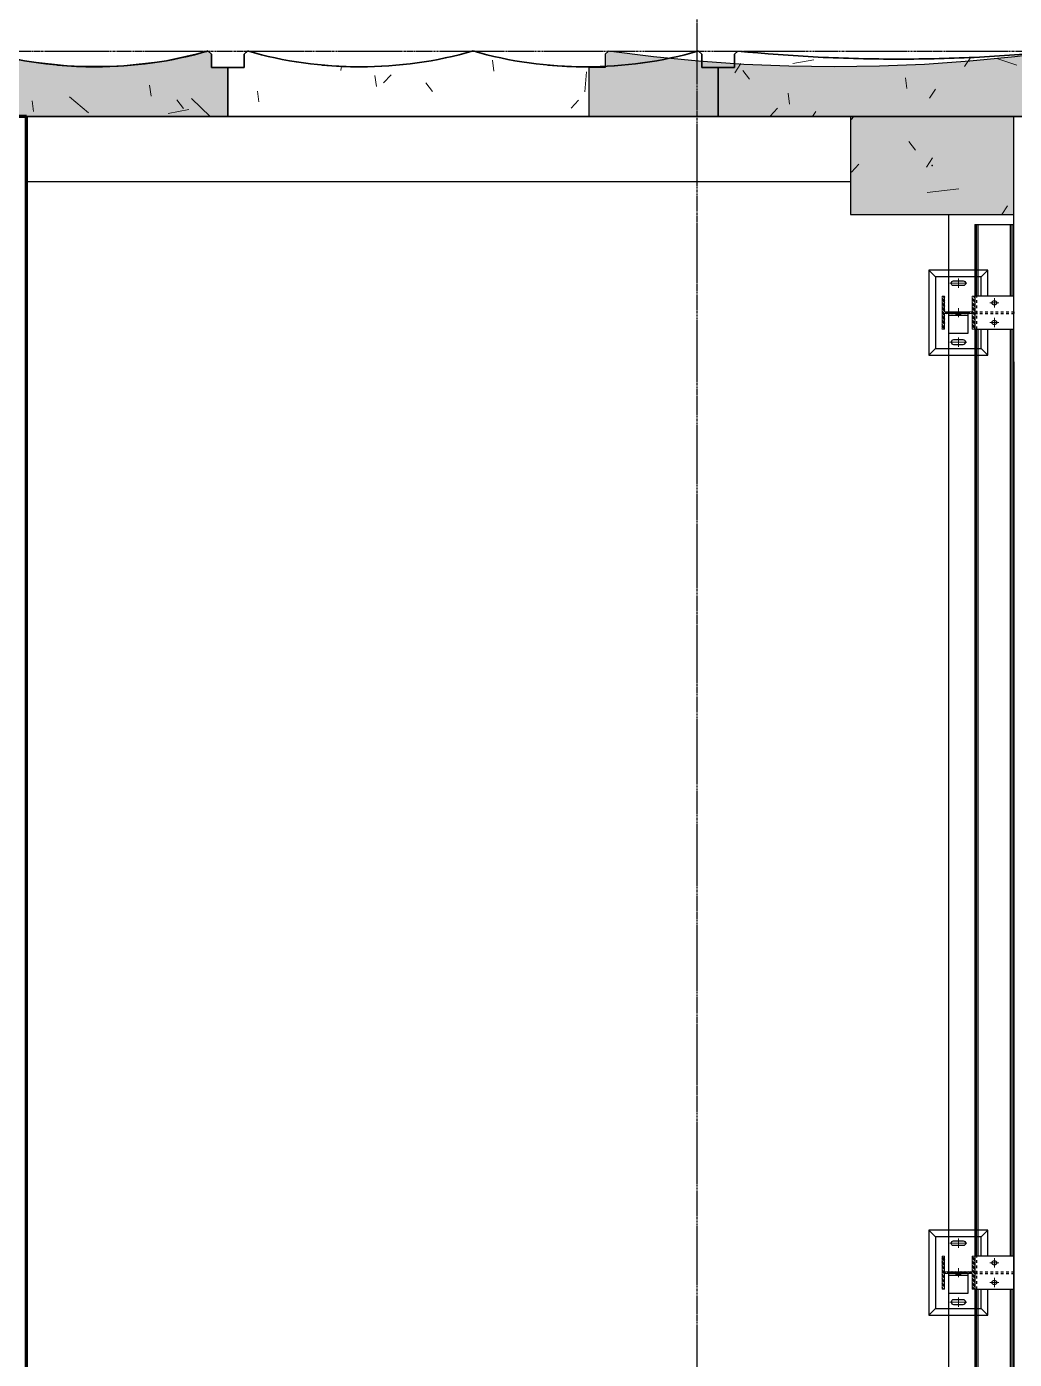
# Model space of a CAD drawing. Header units: millimetres. Extents: x -4391136 to -1798569, y -886572 to -291056.
# Drawn here: x -2545629 to -2542607, y -387211 to -383136 of the extents above; entities that cross this region are included whole.
import ezdxf
from ezdxf.enums import TextEntityAlignment as Align

# ---------------------------------------------------------------- set-up
doc = ezdxf.new("R2010")
doc.units = ezdxf.units.MM
doc.set_wipeout_variables(frame=1)
for name, pattern in [('CENTER', [50.8, 31.75, -6.35, 6.35, -6.35]), ('TA_GL_000.70000', [1.925, 0.7, -0.175, 0.175, -0.175, 0.7]), ('XKITLINE00', [0]), ('XKITLINE02', [4, 2, -2]), ('Xref-C-1-PP17-AR-2214-01-B$0$DPA_Grid _ Level 100', [10, 5.5, -1.6, 1.3, -1.6]), ('Xref-C-1-PP17-AR-2214-01-B$0$Hidden', [7.1438, 4.7625, -2.3813])]:
    doc.linetypes.add(name, pattern=pattern)
doc.layers.add('000 - 0_HIDE_OBJ_FRAMING_DEF_DIMS', color=7, linetype='Continuous', plot=False)
doc.layers.add('000 - STRUCTURE_STEEL_FRAMING_DEF_SUB', color=7, linetype='Continuous', plot=False)
for name, color, linetype in [('000 - 0_SYM_DWG_GRID-BUBBLE_MAIN_COLOR_1', 7, 'Continuous'), ('000 - 0_SYM_DWG_GRIDLINE_MAIN_COLOR_251', 7, 'Continuous'), ('000 - CONCRETE_COL_CUT_COLOR_1', 7, 'Continuous'), ('000 - CONCRETE_COL_HATCH_', 7, 'Continuous'), ('000 - CONCRETE_COL_WIPEOUT_', 7, 'Continuous'), ('000 - EXISTING_COLUMN_CUT_COLOR_5', 7, 'Continuous'), ('000 - EXISTING_CONCRETE_CUT_COLOR_5', 7, 'Continuous'), ('000 - EXISTING_PRECAST_CUT_COLOR_4', 7, 'Continuous'), ('000 - GRID', 7, 'CENTER'), ('000 - STRUCTURE_STEEL_ACCESORIES_HATCH_', 7, 'Continuous'), ('000 - STRUCTURE_STEEL_ACCESORIES_HIDDEN_', 7, 'Continuous'), ('000 - STRUCTURE_STEEL_ACCESORIES_MAIN_COLOR_1', 7, 'Continuous'), ('000 - STRUCTURE_STEEL_FRAMING_CUT_COLOR_4', 7, 'Continuous'), ('000 - STRUCTURE_STEEL_FRAMING_HIDDEN_', 7, 'Continuous'), ('000 - STRUCTURE_STEEL_FRAMING_SUB_COLOR_2', 7, 'Continuous'), ('000 - STRUCTURE_STEEL_FRAMING_WIPEOUT_', 7, 'Continuous'), ('010 - ASPG_FRAMING_MAIN_COLOR_1', 7, 'Continuous'), ('010 - ASPG_FRAMING_WIPEOUT_', 7, 'Continuous'), ('_PP-Dim', 7, 'Continuous'), ('Xref-C-1-PP17-AR-2214-01-B$0$A-COLS', 7, 'Continuous'), ('Xref-C-1-PP17-AR-2214-01-B$0$A-COLS-E', 7, 'Continuous'), ('Xref-C-1-PP17-AR-2214-01-B$0$A-DETL-MBND', 7, 'Xref-C-1-PP17-AR-2214-01-B$0$Hidden'), ('Xref-C-1-PP17-AR-2214-01-B$0$A-FLOR-E', 7, 'Continuous'), ('Xref-C-1-PP17-AR-2214-01-B$0$A-GLAZ-CURT', 7, 'Continuous'), ('Xref-C-1-PP17-AR-2214-01-B$0$A-Wall', 7, 'Continuous'), ('Xref-C-1-PP17-AR-2214-01-B$0$S-BEAM', 7, 'Continuous'), ('Xref-C-1-PP17-AR-2214-01-B$0$S-COLS', 7, 'Continuous'), ('Xref-C-1-PP17-AR-2214-01-B$0$S-COLS-E', 7, 'Continuous'), ('Xref-C-1-PP17-AR-2214-01-B$0$WALL-E', 7, 'Continuous')]:
    doc.layers.add(name, color=color, linetype=linetype)
doc.styles.add('Arial', font='arial.ttf', dxfattribs={"height": 1500})
doc.styles.add('TA', font='', dxfattribs={"height": 4.5})
doc.styles.get('TA').set_extended_font_data('Cordia New')

# ---------------------------------------------------------------- blocks, each defined once
blk = doc.blocks.new('*U1277')
at = {"layer": '000 - 0_SYM_DWG_GRIDLINE_MAIN_COLOR_251', "color": 7, "linetype": 'ByBlock', "ltscale": 5}
blk.add_line((30, 0), (-560.5, 0), dxfattribs=at)
at = {"layer": '000 - 0_SYM_DWG_GRIDLINE_MAIN_COLOR_251', "color": 7}
blk.add_point((-530.5, 0), dxfattribs=at)
at = {"color": 7, "style": 'TA', "flags": 1}
blk.add_attdef('LOCATION', (6, -6), '', height=4.5, rotation=270, dxfattribs=at)
at = {"layer": '000 - 0_SYM_DWG_GRID-BUBBLE_MAIN_COLOR_1', "color": 7, "style": 'Arial'}
blk.add_attdef('GRID-HEAD', text='', height=4, rotation=180, dxfattribs=at).set_placement((73.75, 0), align=Align.MIDDLE_CENTER)
blk = doc.blocks.new('*U1273')
at = {"layer": '000 - 0_SYM_DWG_GRIDLINE_MAIN_COLOR_251', "color": 7, "linetype": 'ByBlock', "ltscale": 5}
blk.add_line((20, 0), (-232, 0), dxfattribs=at)
at = {"layer": '000 - 0_SYM_DWG_GRIDLINE_MAIN_COLOR_251', "color": 7}
blk.add_point((0, 0), dxfattribs=at)
at = {"color": 7, "style": 'TA', "flags": 1}
blk.add_attdef('LOCATION', (6, -6), '', height=4.5, rotation=270, dxfattribs=at)
at = {"layer": '000 - 0_SYM_DWG_GRID-BUBBLE_MAIN_COLOR_1', "color": 7, "style": 'Arial'}
blk.add_attdef('GRID-HEAD', text='', height=4, rotation=270, dxfattribs=at).set_placement((63.75, 0), align=Align.MIDDLE_CENTER)
blk = doc.blocks.new('W-1-PP17-ENT2_REV00_20260526-152343_LOPF_MAIN_DIMS')
at = {"layer": '000 - GRID', "color": 7, "linetype": 'TA_GL_000.70000'}
for name, p, xscale, yscale, zscale, rotation in [('*U1273', (0, 0), 50.00000000000038, 50.00000000000038, 50.00000000000038, 90), ('*U1277', (-26525, 0), 50.00000000000036, 50.00000000000036, 50.00000000000036, 180)]:
    blk.add_blockref(name, p, dxfattribs=dict(at, xscale=xscale, yscale=yscale, zscale=zscale, rotation=rotation))
blk = doc.blocks.new('Xref-C-1-PP17-AR-2214-01-B$0$H-Wide Flange-Column - H100x100x17_2-V83-ENTRANCE 2 - LOWER ROOF FLOOR PLAN01-flat-1')
at = {"layer": 'Xref-C-1-PP17-AR-2214-01-B$0$S-COLS-E', "lineweight": 9}
h = blk.add_hatch(dxfattribs=at)
h.set_pattern_fill('ACET-2D-FP_42', angle=180, style=0, pattern_type=2)
h.set_pattern_definition([(45, (2736142.74, 495728.44), (-251.44717, 251.44717), []), (45, (2736142.74, 496109.44), (-251.44717, 251.44717), [])])
h.paths.add_polyline_path([(-50, -42), (-50, -50), (50, -50), (50, -42), (13, -42), (5.9, -39.1), (3, -32), (3, 32), (5.9, 39.1), (13, 42), (50, 42), (50, 50), (-50, 50), (-50, 42), (-13, 42), (-5.9, 39.1), (-3, 32), (-3, -32), (-5.9, -39.1), (-13, -42)])
at = {"layer": 'Xref-C-1-PP17-AR-2214-01-B$0$S-COLS', "color": 7}
for p, q in [((50, 50), (-50, 50)), ((-50, 50), (-50, 42)), ((-50, 42), (-13, 42)), ((13, 42), (50, 42)), ((50, 42), (50, 50)), ((-3, 32), (-3, -32)), ((3, -32), (3, 32)), ((-13, -42), (-50, -42)), ((-50, -42), (-50, -50)), ((-50, -50), (50, -50)), ((50, -42), (13, -42)), ((50, -50), (50, -42))]:
    blk.add_line(p, q, dxfattribs=at)
for centre, start, end in [((-13, 32), 0, 90), ((13, 32), 90, 180), ((-13, -32), 270, 0), ((13, -32), 180, 270)]:
    blk.add_arc(centre, 10, start, end, dxfattribs=at)
blk = doc.blocks.new('Xref-C-1-PP17-AR-2214-01-B$0$H-Wide Flange-Column - H100x100x17_2-V82-ENTRANCE 2 - LOWER ROOF FLOOR PLAN01-flat-1')
at = {"layer": 'Xref-C-1-PP17-AR-2214-01-B$0$S-COLS-E', "lineweight": 9}
h = blk.add_hatch(dxfattribs=at)
h.set_pattern_fill('ACET-2D-FP_41', angle=180, style=0, pattern_type=2)
h.set_pattern_definition([(45, (2737642.74, 495728.44), (-251.44717, 251.44717), []), (45, (2737642.74, 496109.44), (-251.44717, 251.44717), [])])
h.paths.add_polyline_path([(-50, -42), (-50, -50), (50, -50), (50, -42), (13, -42), (5.9, -39.1), (3, -32), (3, 32), (5.9, 39.1), (13, 42), (50, 42), (50, 50), (-50, 50), (-50, 42), (-13, 42), (-5.9, 39.1), (-3, 32), (-3, -32), (-5.9, -39.1), (-13, -42)])
at = {"layer": 'Xref-C-1-PP17-AR-2214-01-B$0$S-COLS', "color": 7}
for p, q in [((50, 50), (-50, 50)), ((-50, 50), (-50, 42)), ((-50, 42), (-13, 42)), ((13, 42), (50, 42)), ((50, 42), (50, 50)), ((-3, 32), (-3, -32)), ((3, -32), (3, 32)), ((-13, -42), (-50, -42)), ((-50, -42), (-50, -50)), ((-50, -50), (50, -50)), ((50, -42), (13, -42)), ((50, -50), (50, -42))]:
    blk.add_line(p, q, dxfattribs=at)
for centre, start, end in [((-13, 32), 0, 90), ((13, 32), 90, 180), ((-13, -32), 270, 0), ((13, -32), 180, 270)]:
    blk.add_arc(centre, 10, start, end, dxfattribs=at)
blk = doc.blocks.new('Xref-C-1-PP17-AR-2214-01-B$0$H-Wide Flange-Column - H100x100x17_2-V81-ENTRANCE 2 - LOWER ROOF FLOOR PLAN01-flat-1')
at = {"layer": 'Xref-C-1-PP17-AR-2214-01-B$0$S-COLS-E', "lineweight": 9}
h = blk.add_hatch(dxfattribs=at)
h.set_pattern_fill('ACET-2D-FP_40', angle=180, style=0, pattern_type=2)
h.set_pattern_definition([(45, (2739142.74, 495728.44), (-251.44717, 251.44717), []), (45, (2739142.74, 496109.44), (-251.44717, 251.44717), [])])
h.paths.add_polyline_path([(-50, -42), (-50, -50), (50, -50), (50, -42), (13, -42), (5.9, -39.1), (3, -32), (3, 32), (5.9, 39.1), (13, 42), (50, 42), (50, 50), (-50, 50), (-50, 42), (-13, 42), (-5.9, 39.1), (-3, 32), (-3, -32), (-5.9, -39.1), (-13.4, -42)])
at = {"layer": 'Xref-C-1-PP17-AR-2214-01-B$0$S-COLS', "color": 7}
for p, q in [((50, 50), (-50, 50)), ((-50, 50), (-50, 42)), ((-50, 42), (-13, 42)), ((13, 42), (50, 42)), ((50, 42), (50, 50)), ((-3, 32), (-3, -32)), ((3, -32), (3, 32)), ((-13, -42), (-50, -42)), ((-50, -42), (-50, -50)), ((-50, -50), (50, -50)), ((50, -42), (13, -42)), ((50, -50), (50, -42))]:
    blk.add_line(p, q, dxfattribs=at)
for centre, start, end in [((-13, 32), 0, 90), ((13, 32), 90, 180), ((-13, -32), 270, 0), ((13, -32), 180, 270)]:
    blk.add_arc(centre, 10, start, end, dxfattribs=at)
blk = doc.blocks.new('Xref-C-1-PP17-AR-2214-01-B$0$DPA_Curved type A - Curved Type A-31239855-ENTRANCE 2 - LOWER ROOF FLOOR PLAN01-flat-1')
at = {"layer": 'Xref-C-1-PP17-AR-2214-01-B$0$A-GLAZ-CURT', "color": 7}
for p, q in [((0, 552.5), (-150, 552.5)), ((-150, 552.5), (-150, 502.5)), ((-150, 502.5), (-150, 552.5)), ((-150, 552.5), (0, 552.5)), ((0, -552.5), (0, 552.5)), ((0, 552.5), (0, -552.5)), ((-190, 502.5), (-200, 492.5)), ((-200, 492.5), (-190, 502.5)), ((-150, 502.5), (-190, 502.5)), ((-190, 502.5), (-150, 502.5)), ((-200, -492.5), (-190, -502.5)), ((-190, -502.5), (-200, -492.5)), ((-190, -502.5), (-150, -502.5)), ((-150, -502.5), (-190, -502.5)), ((-150, -502.5), (-150, -552.5)), ((-150, -552.5), (-150, -502.5))]:
    blk.add_line(p, q, dxfattribs=at)
for start, end in [(2.8829, 5.7626), (2.8829, 5.7626), (0.0032, 2.8813), (0.0032, 2.8813), (357.1235, 0), (357.1235, 0)]:
    blk.add_arc((-5080.2, 0), 4905, start, end, dxfattribs=at)
blk = doc.blocks.new('Xref-C-1-PP17-AR-2214-01-B$0$DPA_Curved type B - Curved Type B-V77-ENTRANCE 2 - LOWER ROOF FLOOR PLAN01-flat-1')
at = {"layer": 'Xref-C-1-PP17-AR-2214-01-B$0$A-GLAZ-CURT', "color": 7}
for p, q in [((-150, 750), (-150, 700.5)), ((-150, 700.5), (-150, 750)), ((0, -750), (0, 750)), ((0, 750), (0, -750)), ((-200, -690), (-190, -700)), ((-190, -700), (-200, -690)), ((-190, -700), (-150, -700)), ((-150, -700), (-190, -700)), ((-150, -700), (-150, -750)), ((-150, -750), (-150, -700))]:
    blk.add_line(p, q, dxfattribs=at)
for centre, start, end in [((-1401.5, 345), 0.0252, 16.0212), ((-1401.5, 345), 0.0252, 16.0212), ((-1401.5, 345), 354.6848, 0), ((-1401.5, 345), 354.6848, 0), ((-1401.5, -345), 0.0252, 16.0212), ((-1401.5, -345), 0.0252, 16.0212), ((-1401.5, -345), 354.6848, 0), ((-1401.5, -345), 354.6848, 0)]:
    blk.add_arc(centre, 1250, start, end, dxfattribs=at)
blk = doc.blocks.new('Xref-C-1-PP17-AR-2214-01-B$0$DPA_Curved type B - Curved Type B-V76-ENTRANCE 2 - LOWER ROOF FLOOR PLAN01-flat-1')
at = {"layer": 'Xref-C-1-PP17-AR-2214-01-B$0$A-GLAZ-CURT', "color": 7}
for p, q in [((-150, 750), (-150, 700.5)), ((-150, 700.5), (-150, 750)), ((0, -750), (0, 750)), ((0, 750), (0, -750)), ((-200, -690), (-190, -700)), ((-190, -700), (-200, -690)), ((-190, -700), (-150, -700)), ((-150, -700), (-190, -700)), ((-150, -700), (-150, -750)), ((-150, -750), (-150, -700)), ((-150, -750), (-127, -750)), ((-127, -750), (-150, -750))]:
    blk.add_line(p, q, dxfattribs=at)
for centre, start, end in [((-1401.5, 345), 0.0252, 16.0212), ((-1401.5, 345), 0.0252, 16.0212), ((-1401.5, 345), 354.6848, 0), ((-1401.5, 345), 354.6848, 0), ((-1401.5, -345), 0.0252, 16.0212), ((-1401.5, -345), 0.0252, 16.0212), ((-1401.5, -345), 354.6848, 0), ((-1401.5, -345), 354.6848, 0)]:
    blk.add_arc(centre, 1250, start, end, dxfattribs=at)
blk = doc.blocks.new('Xref-C-1-PP17-AR-2214-01-B$0$DPA-AR_Rectangular - 300x500-29835762-ENTRANCE 2 - LOWER ROOF FLOOR PLAN01-flat-1')
at = {"layer": 'Xref-C-1-PP17-AR-2214-01-B$0$A-COLS-E', "lineweight": 9}
h = blk.add_hatch(dxfattribs=at)
h.set_pattern_fill('ACET-2D-FP_3', style=0, pattern_type=2)
h.set_pattern_definition([(50, (2739792.75, 495928.95), (-459.03375, 385.17505), [76.2, -838.2]), (355, (2739792.75, 495928.95), (65.28253, 746.1827), [60.96, -670.56]), (100.451, (2739853.5, 495923.6), (-693.383, -127.89768), [64.76, -712.36]), (46.184, (2739792.75, 496132.15), (-648.5725, 622.30642), [114.3, -1257.3]), (96.636, (2739883.1, 496118.1), (-1050.5343, -122.21992), [97.14, -1068.54]), (351.184, (2739792.7, 496132.1), (172.19714, 1110.27497), [91.44, -1005.84]), (21, (2739894.35, 496081.35), (-214.74339, 559.42566), [76.2, -838.2]), (326, (2739894.35, 496081.35), (418.85394, 620.9765), [60.96, -670.56]), (71.451, (2739944.9, 496047.26), (-668.45247, 224.29692), [64.76, -712.36]), (37.5, (2739792.75, 495928.95), (-158.769242, 206.912105), [33.528, -628.904, 33.528, -1320.292]), (37.5, (2739792.75, 495928.95), (-158.769242, 206.912105), [-695.96, -647.192, 33.528, -639.572]), (7.5, (2739792.75, 495928.95), (-47.303606, 359.30656), [33.528, -354.584, 33.528, -870.204]), (7.5, (2739792.75, 495928.95), (-47.303606, 359.30656), [-421.64, -613.664, 33.528, -223.012]), (327.5, (2739566.18, 495928.95), (146.191164, 229.474162), [33.528, -220.472, 33.528, -1810.512]), (327.5, (2739566.18, 495928.95), (146.191164, 229.474162), [-287.528, -758.952, 33.528, -1018.032]), (317.5, (2739464.6, 495928.95), (321.09789, 350.41686), [33.528, -296.672, 33.528, -1239.52]), (317.5, (2739464.6, 495928.95), (321.09789, 350.41686), [-363.728, -492.76, 33.528, -713.232])])
h.paths.add_polyline_path([(10.5, -250), (150, -250), (150, 250), (-150, 250), (-150, -250)])
at = {"layer": 'Xref-C-1-PP17-AR-2214-01-B$0$A-COLS', "color": 7}
for p, q in [((150, 250), (-150, 250)), ((-150, 250), (-150, -250)), ((150, -250), (150, 250)), ((-150, -250), (150, -250))]:
    blk.add_line(p, q, dxfattribs=at)
blk = doc.blocks.new('Xref-C-1-PP17-AR-2214-01-B$0$DPA_Curved type A_Corner 1 - Curved Type A_corner 1-31495882-ENTRANCE 2 - LOWER ROOF FLOOR PLAN01-flat-1')
at = {"layer": 'Xref-C-1-PP17-AR-2214-01-B$0$A-GLAZ-CURT', "lineweight": 9}
h = blk.add_hatch(dxfattribs=at)
h.set_pattern_fill('ACET-2D-FP_18', angle=90, style=0, pattern_type=2)
h.set_pattern_definition([(50, (2739942.75, 496031.2), (-459.03375, 385.17505), [76.2, -838.2]), (355, (2739942.75, 496031.2), (65.28253, 746.1827), [60.96, -670.56]), (100.451, (2740003.5, 496025.86), (-693.383, -127.89768), [64.76, -712.36]), (46.184, (2739942.75, 496234.4), (-648.5725, 622.30642), [114.3, -1257.3]), (96.636, (2740033.1, 496220.4), (-1050.5343, -122.21992), [97.14, -1068.54]), (351.184, (2739942.7, 496234.4), (172.19714, 1110.27497), [91.44, -1005.84]), (21, (2740044.35, 496183.6), (-214.74339, 559.42566), [76.2, -838.2]), (326, (2740044.35, 496183.6), (418.85394, 620.9765), [60.96, -670.56]), (71.451, (2740094.9, 496149.5), (-668.45247, 224.29692), [64.76, -712.36]), (37.5, (2739942.75, 496031.17), (-158.769242, 206.912105), [33.528, -628.904, 33.528, -1320.292]), (37.5, (2739942.75, 496031.17), (-158.769242, 206.912105), [-695.96, -647.192, 33.528, -639.572]), (7.5, (2739942.75, 496031.17), (-47.303606, 359.30656), [33.528, -354.584, 33.528, -870.204]), (7.5, (2739942.75, 496031.17), (-47.303606, 359.30656), [-421.64, -613.664, 33.528, -223.012]), (327.5, (2739716.18, 496031.17), (146.191164, 229.474162), [33.528, -220.472, -1844.04]), (327.5, (2739716.18, 496031.17), (146.191164, 229.474162), [-254, 33.528, -758.952, -1051.56]), (327.5, (2739716.18, 496031.17), (146.191164, 229.474162), [-1046.48, 33.528, -1018.032]), (317.5, (2739614.6, 496031.17), (321.09789, 350.41686), [33.528, -296.672, 33.528, -1239.52]), (317.5, (2739614.6, 496031.17), (321.09789, 350.41686), [-363.728, -492.76, 33.528, -713.232])])
h.paths.add_polyline_path([(-150, -502.2), (-150, -552.2), (0, -552.2), (0, 552.2), (-150, 552.2), (-150, 502.2), (-190, 502.2), (-200, 492.2), (-181.4, 246.4), (-175.2, 0), (-181.4, -246.4), (-200, -492.2), (-190, -502.2)])
at = {"layer": 'Xref-C-1-PP17-AR-2214-01-B$0$A-GLAZ-CURT', "color": 7, "lineweight": 35}
for p, q in [((0, 552.2), (-150, 552.2)), ((-150, 552.2), (-150, 502.2)), ((0, -552.2), (0, 552.2)), ((-190, 502.2), (-200, 492.2)), ((-150, 502.2), (-190, 502.2)), ((-200, -492.2), (-190, -502.2)), ((-190, -502.2), (-150, -502.2)), ((-150, -502.2), (-150, -552.2)), ((-150, -552.2), (0, -552.2))]:
    blk.add_line(p, q, dxfattribs=at)
blk.add_arc((-5080.2, 0), 4905, 354.2406, 5.7594, dxfattribs=at)
blk = doc.blocks.new('Xref-C-1-PP17-AR-2214-01-B$0$DPA_Curved type B - Curved Type B-V26-ENTRANCE 2 - LOWER ROOF FLOOR PLAN01-flat-1')
at = {"layer": 'Xref-C-1-PP17-AR-2214-01-B$0$A-GLAZ-CURT', "lineweight": 9}
h = blk.add_hatch(dxfattribs=at)
h.set_pattern_fill('ACET-2D-FP_17', angle=90, style=0, pattern_type=2)
h.set_pattern_definition([(50, (2739942.75, 497333.4), (-459.03375, 385.17505), [76.2, -838.2]), (355, (2739942.75, 497333.4), (65.28253, 746.1827), [60.96, -670.56]), (100.451, (2740003.5, 497328.1), (-693.383, -127.89768), [64.76, -712.36]), (46.184, (2739942.75, 497536.6), (-648.5725, 622.30642), [114.3, -1257.3]), (96.636, (2740033.1, 497522.6), (-1050.5343, -122.21992), [97.14, -1068.54]), (351.184, (2739942.7, 497536.6), (172.19714, 1110.27497), [91.44, -1005.84]), (21, (2740044.35, 497485.8), (-214.74339, 559.42566), [76.2, -838.2]), (326, (2740044.35, 497485.8), (418.85394, 620.9765), [60.96, -670.56]), (71.451, (2740094.9, 497451.7), (-668.45247, 224.29692), [64.76, -712.36]), (37.5, (2739942.75, 497333.4), (-158.769242, 206.912105), [33.528, -628.904, 33.528, -1320.292]), (37.5, (2739942.75, 497333.4), (-158.769242, 206.912105), [-695.96, -647.192, 33.528, -639.572]), (7.5, (2739942.75, 497333.4), (-47.303606, 359.30656), [33.528, -354.584, 33.528, -870.204]), (7.5, (2739942.75, 497333.4), (-47.303606, 359.30656), [-421.64, -613.664, 33.528, -223.012]), (327.5, (2739716.18, 497333.4), (146.191164, 229.474162), [33.528, -220.472, -1844.04]), (327.5, (2739716.18, 497333.4), (146.191164, 229.474162), [-254, 33.528, -758.952, -1051.56]), (327.5, (2739716.18, 497333.4), (146.191164, 229.474162), [-1046.48, 33.528, -1018.032]), (317.5, (2739614.6, 497333.4), (321.09789, 350.41686), [33.528, -296.672, 33.528, -1239.52]), (317.5, (2739614.6, 497333.4), (321.09789, 350.41686), [-363.728, -492.76, 33.528, -713.232])])
h.paths.add_polyline_path([(-150, -750), (0, -750), (0, 750), (-150, 750), (-150, 700), (-190, 700), (-200, 690), (-173.1, 576.7), (-156.9, 461.3), (-151.4, 345), (-156.9, 228.7), (-173.1, 113.3), (-200, 0), (-173.1, -113.3), (-156.9, -228.7), (-151.4, -345), (-156.9, -461.3), (-173.1, -576.7), (-200, -690), (-190, -700), (-150, -700)])
at = {"layer": 'Xref-C-1-PP17-AR-2214-01-B$0$A-GLAZ-CURT', "color": 7, "lineweight": 35}
for p, q in [((0, 750), (-150, 750)), ((-150, 750), (-150, 700)), ((0, -750), (0, 750)), ((-190, 700), (-200, 690)), ((-150, 700), (-190, 700)), ((-200, -690), (-190, -700)), ((-190, -700), (-150, -700)), ((-150, -700), (-150, -750)), ((-150, -750), (0, -750))]:
    blk.add_line(p, q, dxfattribs=at)
for centre in [(-1401.5, 345), (-1401.5, -345)]:
    blk.add_arc(centre, 1250, 343.9788, 16.0212, dxfattribs=at)
blk = doc.blocks.new('Xref-C-1-PP17-AR-2214-01-B$0$DPA_Curved type B - Curved Type B-31237760-ENTRANCE 2 - LOWER ROOF FLOOR PLAN01-flat-1')
at = {"layer": 'Xref-C-1-PP17-AR-2214-01-B$0$A-GLAZ-CURT', "lineweight": 9}
h = blk.add_hatch(dxfattribs=at)
h.set_pattern_fill('ACET-2D-FP_16', angle=90, style=0, pattern_type=2)
h.set_pattern_definition([(50, (2739942.75, 498833.4), (-459.03375, 385.17505), [76.2, -838.2]), (355, (2739942.75, 498833.4), (65.28253, 746.1827), [60.96, -670.56]), (100.451, (2740003.5, 498828.1), (-693.383, -127.89768), [64.76, -712.36]), (46.184, (2739942.75, 499036.6), (-648.5725, 622.30642), [114.3, -1257.3]), (96.636, (2740033.1, 499022.6), (-1050.5343, -122.21992), [97.14, -1068.54]), (351.184, (2739942.7, 499036.6), (172.19714, 1110.27497), [91.44, -1005.84]), (21, (2740044.35, 498985.8), (-214.74339, 559.42566), [76.2, -838.2]), (326, (2740044.35, 498985.8), (418.85394, 620.9765), [60.96, -670.56]), (71.451, (2740094.9, 498951.7), (-668.45247, 224.29692), [64.76, -712.36]), (37.5, (2739942.75, 498833.4), (-158.769242, 206.912105), [33.528, -628.904, 33.528, -1320.292]), (37.5, (2739942.75, 498833.4), (-158.769242, 206.912105), [-695.96, -647.192, 33.528, -639.572]), (7.5, (2739942.75, 498833.4), (-47.303606, 359.30656), [33.528, -354.584, 33.528, -870.204]), (7.5, (2739942.75, 498833.4), (-47.303606, 359.30656), [-421.64, -613.664, 33.528, -223.012]), (327.5, (2739716.18, 498833.4), (146.191164, 229.474162), [33.528, -220.472, -1844.04]), (327.5, (2739716.18, 498833.4), (146.191164, 229.474162), [-254, 33.528, -758.952, -1051.56]), (327.5, (2739716.18, 498833.4), (146.191164, 229.474162), [-1046.48, 33.528, -1018.032]), (317.5, (2739614.6, 498833.4), (321.09789, 350.41686), [33.528, -296.672, 33.528, -1239.52]), (317.5, (2739614.6, 498833.4), (321.09789, 350.41686), [-363.728, -492.76, 33.528, -713.232])])
h.paths.add_polyline_path([(-150, -725), (-150, -750), (0, -750), (0, 750), (-150, 750), (-150, 700), (-190, 700), (-200, 690), (-173.1, 576.7), (-156.9, 461.3), (-151.4, 345), (-156.9, 228.7), (-173.1, 113.3), (-200, 0), (-173.1, -113.3), (-156.9, -228.7), (-151.4, -345), (-156.9, -461.3), (-173.1, -576.7), (-200, -690), (-190, -700), (-150, -700)])
at = {"layer": 'Xref-C-1-PP17-AR-2214-01-B$0$A-GLAZ-CURT', "color": 7, "lineweight": 35}
for p, q in [((0, 750), (-150, 750)), ((-150, 750), (-150, 700)), ((0, -750), (0, 750)), ((-190, 700), (-200, 690)), ((-150, 700), (-190, 700)), ((-200, -690), (-190, -700)), ((-190, -700), (-150, -700)), ((-150, -700), (-150, -750)), ((-150, -750), (0, -750))]:
    blk.add_line(p, q, dxfattribs=at)
for centre in [(-1401.5, 345), (-1401.5, -345)]:
    blk.add_arc(centre, 1250, 343.9788, 16.0212, dxfattribs=at)
blk = doc.blocks.new('*U2736')
at = {"layer": '000 - CONCRETE_COL_HATCH_'}
h = blk.add_hatch(dxfattribs=at)
h.set_pattern_fill('AR-CONC', scale=0.5)
h.set_pattern_definition([(50, (0, -6e-15), (3.5863, -0.31376), [0.375, -4.125]), (355, (0, -6e-15), (-0.693757, 3.76096), [0.3, -3.3]), (100.4514, (0.299, -0.026), (2.892544, 3.4472), [0.3187, -3.50571]), (46.1842, (0, 1), (5.33621, -0.827596), [0.5625, -6.1875]), (96.6356, (0.4447, 0.931), (4.67331, 4.87059), [0.47805, -5.25857]), (351.1842, (0, 1), (4.67331, 4.87059), [0.45, -4.95]), (21, (0.5, 0.75), (2.984535, -2.013094), [0.375, -4.125]), (326, (0.5, 0.75), (1.216577, 3.62575), [0.3, -3.3]), (71.4514, (0.7487, 0.5822), (4.20111, 1.612656), [0.3187, -3.50571]), (37.5, (0, -6e-15), (0.060799, 1.664469), [0, -3.26, 0, -3.35, 0, -3.3125]), (7.5, (0, -6e-15), (1.315348, 1.972059), [0, -1.91, 0, -3.185, 0, -1.2625]), (327.5, (-1.115, -6e-15), (2.669112, -0.1127744), [0, -1.25, 0, -3.9, 0, -5.175]), (317.5, (-1.615, -6e-15), (2.91593, 0.500525), [0, -1.625, 0, -2.59, 0, -3.675])])
h.paths.add_polyline_path([(-250, -150), (250, -150), (250, 150), (-250, 150)])
at = {"color": 7}
blk.add_point((0, 0), dxfattribs=at)
at = {"layer": '000 - EXISTING_COLUMN_CUT_COLOR_5', "color": 7}
blk.add_lwpolyline([(-250, -150), (250, -150), (250, 150), (-250, 150)], close=True, dxfattribs=at)
blk = doc.blocks.new('*U2742')
at = {"layer": '000 - CONCRETE_COL_HATCH_'}
h = blk.add_hatch(dxfattribs=at)
h.set_pattern_fill('AR-CONC', scale=0.04)
h.set_pattern_definition([(50, (-115500, -843987.314), (7.28738676, -0.63756342), [0.762, -8.382]), (355, (-115500, -843987.314), (-1.40973686, 7.64227381), [0.6096, -6.70562337]), (100.4514447, (-115499.393, -843987.367), (5.877649884, 7.004710076), [0.64760035, -7.123609784]), (46.1842, (-115500, -843985.282), (10.84316164, -1.68169312), [1.143, -12.573]), (96.6355576, (-115499.096, -843985.422), (9.49616536, 9.89704498), [0.97140093, -10.68542433]), (351.1841512, (-115500, -843985.282), (9.49616536, 9.89704498), [0.91439868, -10.05838928]), (21, (-115498.984, -843985.79), (6.06457565, -4.090607927), [0.762, -8.382]), (326, (-115498.984, -843985.79), (2.472081134, 7.367518645), [0.6096, -6.7056]), (71.451445, (-115498.4786, -843986.131), (8.53665677, 3.276910755), [0.64760035, -7.123597504]), (37.5, (-115500, -843987.314), (0.12354413, 3.382201555), [0, -6.62432, 0, -6.8072, 0, -6.731]), (7.5, (-115500, -843987.314), (2.6727865, 4.007222993), [0, -3.88112, 0, -6.47192, 0, -2.5654]), (327.5, (-115502.2657, -843987.314), (5.423623807, -0.22914976), [0, -2.54, 0, -7.9248, 0, -10.5156]), (317.5, (-115503.2817, -843987.314), (5.925167255, 1.017059641), [0, -3.302, 0, -5.26288, 0, -7.4676])])
h.paths.add_polyline_path([(0, 0), (0, 300), (-100, 300), (-100, 380), (-120, 400), (-394.7, 365.1), (-670.3, 337.9), (-946.5, 318.5), (-1223.1, 306.8), (-1500, 302.9), (-1776.9, 306.8), (-2053.5, 318.5), (-2329.7, 337.9), (-2605.3, 365.1), (-2880, 400), (-2900, 380), (-2900, 300), (-3000, 300), (-3000, 0)])
at = {"layer": '000 - CONCRETE_COL_CUT_COLOR_1', "color": 7, "lineweight": -2}
blk.add_lwpolyline([(0, 0), (0, 300), (-100, 300), (-100, 380), (-120, 400), (-394.7, 365.1), (-670.3, 337.9), (-946.5, 318.5), (-1223.1, 306.8), (-1500, 302.9), (-1776.9, 306.8), (-2053.5, 318.5), (-2329.7, 337.9), (-2605.3, 365.1), (-2880, 400), (-2900, 380), (-2900, 300), (-3000, 300), (-3000, 0), (-3000, 0), (-3000, 0), (-3000, 0), (-3000, 0), (-3000, 0), (-3000, 0), (-3000, 0), (-3000, 0), (-3000, 0), (-3000, 0), (-3000, 0), (-3000, 0), (-3000, 0), (-3000, 0), (-3000, 0), (-3000, 0), (-3000, 0), (-3000, 0), (-3000, 0), (-3000, 0), (-3000, 0), (-3000, 0), (-3000, 0), (-3000, 0), (-3000, 0), (-3000, 0), (-3000, 0), (-3000, 0), (-3000, 0)], close=True, dxfattribs=at)
blk = doc.blocks.new('*U2743')
at = {"layer": '000 - CONCRETE_COL_HATCH_'}
h = blk.add_hatch(dxfattribs=at)
h.set_pattern_fill('AR-CONC', scale=0.04)
h.set_pattern_definition([(50, (-28500, -835267.6043), (7.28738676, -0.63756342), [0.762, -8.382]), (355, (-28500, -835267.604), (-1.40973686, 7.64227381), [0.6096, -6.70562337]), (100.4514447, (-28499.393, -835267.6574), (5.877649884, 7.004710076), [0.64760035, -7.123609784]), (46.1842, (-28500, -835265.572), (10.84316164, -1.68169312), [1.143, -12.573]), (96.6355576, (-28499.096, -835265.712), (9.49616536, 9.89704498), [0.97140093, -10.68542433]), (351.1841512, (-28500, -835265.572), (9.49616536, 9.89704498), [0.91439868, -10.05838928]), (21, (-28498.984, -835266.0803), (6.06457565, -4.090607927), [0.762, -8.382]), (326, (-28498.984, -835266.08), (2.472081134, 7.367518645), [0.6096, -6.7056]), (71.451445, (-28498.4786, -835266.421), (8.53665677, 3.276910755), [0.64760035, -7.123597504]), (37.5, (-28500, -835267.6043), (0.12354413, 3.382201555), [0, -6.62432, 0, -6.8072, 0, -6.731]), (7.5, (-28500, -835267.6043), (2.6727865, 4.007222993), [0, -3.88112, 0, -6.47192, 0, -2.5654]), (327.5, (-28502.2657, -835267.6043), (5.423623807, -0.22914976), [0, -2.54, 0, -7.9248, 0, -10.5156]), (317.5, (-28503.2817, -835267.6043), (5.925167255, 1.01705964), [0, -3.302, 0, -5.26288, 0, -7.4676])])
h.paths.add_polyline_path([(0, 0), (-3000, 0), (-3000, 300), (-2900, 300), (-2900, 380), (-2880, 400), (-2607.5, 338), (-2329.7, 306.8), (-2050.3, 306.8), (-1772.5, 338), (-1500, 400), (-1227.5, 338), (-949.7, 306.8), (-670.3, 306.8), (-392.5, 338), (-120, 400), (-100, 380), (-100, 300), (0, 300)])
at = {"layer": '000 - CONCRETE_COL_CUT_COLOR_1', "color": 7, "lineweight": -2}
blk.add_lwpolyline([(0, 0), (-3000, 0), (-3000, 300), (-2900, 300), (-2900, 380), (-2880, 400), (-2607.5, 338), (-2329.7, 306.8), (-2050.3, 306.8), (-1772.5, 338), (-1500, 400), (-1227.5, 338), (-949.7, 306.8), (-670.3, 306.8), (-392.5, 338), (-120, 400), (-100, 380), (-100, 300), (0, 300), (0, 300), (0, 300), (0, 300), (0, 300), (0, 300), (0, 300), (0, 300), (0, 300), (0, 300), (0, 300), (0, 300), (0, 300), (0, 300), (0, 300), (0, 300), (0, 300), (0, 300), (0, 300), (0, 300), (0, 300), (0, 300), (0, 300), (0, 300), (0, 300), (0, 300), (0, 300), (0, 300), (0, 300), (0, 300)], close=True, dxfattribs=at)
blk = doc.blocks.new('W-1-PP17-ENT2_REV00_20260526-152612_EX_LOPF-1')
at = {"layer": '000 - 0_HIDE_OBJ_FRAMING_DEF_DIMS', "color": 7, "linetype": 'Xref-C-1-PP17-AR-2214-01-B$0$DPA_Grid _ Level 100'}
for p, q in [((0, 12054.7), (0, -34224.2)), ((-29475.6, 0), (7016, 0))]:
    blk.add_line(p, q, dxfattribs=at)
at = {"layer": 'Xref-C-1-PP17-AR-2214-01-B$0$A-DETL-MBND', "color": 7}
for p, q in [((-13435, -200), (970, -200)), ((970, -950), (970, -200)), ((970, -2450), (970, -1050)), ((970, -2550), (970, -3200))]:
    blk.add_line(p, q, dxfattribs=at)
at = {"layer": 'Xref-C-1-PP17-AR-2214-01-B$0$A-FLOR-E', "color": 7}
for p, q in [((970, -950), (970, -200)), ((470, -400), (-2050, -400)), ((-2050, -4750), (-2050, -400)), ((470, -400), (470, -500)), ((470, -500), (770, -500)), ((770, -500), (770, -7090)), ((970, -2450), (970, -1050)), ((970, -2550), (970, -3950))]:
    blk.add_line(p, q, dxfattribs=at)
at = {"layer": 'Xref-C-1-PP17-AR-2214-01-B$0$A-Wall', "color": 7, "lineweight": 70}
for p, q in [((-2050, -200), (-2250, -200)), ((-2050, -4900), (-2050, -200))]:
    blk.add_line(p, q, dxfattribs=at)
at = {"layer": 'Xref-C-1-PP17-AR-2214-01-B$0$S-BEAM', "color": 7}
for p, q in [((970, -950), (970, -200)), ((970, -2450), (970, -1050)), ((970, -2550), (970, -3950))]:
    blk.add_line(p, q, dxfattribs=at)
at = {"layer": 'Xref-C-1-PP17-AR-2214-01-B$0$WALL-E', "color": 7}
for p, q in [((970, -950), (970, -200)), ((470, -400), (-2050, -400)), ((770, -500), (770, -7240)), ((970, -1050), (970, -2450)), ((970, -2550), (970, -3950))]:
    blk.add_line(p, q, dxfattribs=at)
at = {"color": 7, "rotation": 270}
for name, p in [('Xref-C-1-PP17-AR-2214-01-B$0$DPA_Curved type B - Curved Type B-V76-ENTRANCE 2 - LOWER ROOF FLOOR PLAN01-flat-1', (-2185, -200)), ('Xref-C-1-PP17-AR-2214-01-B$0$DPA_Curved type B - Curved Type B-31237760-ENTRANCE 2 - LOWER ROOF FLOOR PLAN01-flat-1', (-2184.5, -200)), ('Xref-C-1-PP17-AR-2214-01-B$0$DPA_Curved type B - Curved Type B-V77-ENTRANCE 2 - LOWER ROOF FLOOR PLAN01-flat-1', (-685, -200)), ('Xref-C-1-PP17-AR-2214-01-B$0$DPA_Curved type B - Curved Type B-V26-ENTRANCE 2 - LOWER ROOF FLOOR PLAN01-flat-1', (-684.5, -200)), ('Xref-C-1-PP17-AR-2214-01-B$0$DPA_Curved type A - Curved Type A-31239855-ENTRANCE 2 - LOWER ROOF FLOOR PLAN01-flat-1', (617.5, -200)), ('Xref-C-1-PP17-AR-2214-01-B$0$DPA_Curved type A_Corner 1 - Curved Type A_corner 1-31495882-ENTRANCE 2 - LOWER ROOF FLOOR PLAN01-flat-1', (617.8, -200)), ('Xref-C-1-PP17-AR-2214-01-B$0$DPA-AR_Rectangular - 300x500-29835762-ENTRANCE 2 - LOWER ROOF FLOOR PLAN01-flat-1', (720, -350)), ('Xref-C-1-PP17-AR-2214-01-B$0$H-Wide Flange-Column - H100x100x17_2-V81-ENTRANCE 2 - LOWER ROOF FLOOR PLAN01-flat-1', (920.5, -1000)), ('Xref-C-1-PP17-AR-2214-01-B$0$H-Wide Flange-Column - H100x100x17_2-V82-ENTRANCE 2 - LOWER ROOF FLOOR PLAN01-flat-1', (920.5, -2500)), ('Xref-C-1-PP17-AR-2214-01-B$0$H-Wide Flange-Column - H100x100x17_2-V83-ENTRANCE 2 - LOWER ROOF FLOOR PLAN01-flat-1', (920.5, -4000))]:
    blk.add_blockref(name, p, dxfattribs=at)
at = {"layer": '000 - EXISTING_CONCRETE_CUT_COLOR_5', "color": 7}
blk.add_blockref('*U2736', (720, -350), dxfattribs=at)
at = {"layer": '000 - EXISTING_PRECAST_CUT_COLOR_4', "color": 7, "xscale": 0.5, "yscale": 0.5, "zscale": 0.5}
for name, p in [('*U2743', (-1435, -200)), ('*U2742', (1170, -200))]:
    blk.add_blockref(name, p, dxfattribs=at)
blk = doc.blocks.new('*U1999')
at = {"color": 7}
blk.add_wipeout([(0, 0), (9350, 0), (9350, 119.925), (0, 119.925)], dxfattribs=at).dxf.layer = '010 - ASPG_FRAMING_WIPEOUT_'
at = {"layer": '010 - ASPG_FRAMING_MAIN_COLOR_1', "color": 7}
for p, q in [((9350, 119.925), (0, 119.925)), ((0, 114.85), (9350, 114.85)), ((0, 109.54), (9350, 109.54)), ((9350, 119.925), (9350, 0)), ((0, 10.385), (9350, 10.385)), ((0, 5.31), (9350, 5.31)), ((0, 0), (9350, 0))]:
    blk.add_line(p, q, dxfattribs=at)
blk = doc.blocks.new('000_ASPG_TYP_FILES_STRUCTURE_STEEL_BK')
at = {"layer": '000 - STRUCTURE_STEEL_ACCESORIES_HIDDEN_', "color": 7}
blk.add_lwpolyline([(0, 7), (5, 7), (5, -7), (0, -7)], close=True, dxfattribs=at)
at = {"layer": '000 - STRUCTURE_STEEL_ACCESORIES_MAIN_COLOR_1', "color": 7}
for points in [[(0, -30), (60, -30), (60, 30), (0, 30)], [(0, -30), (5, -30), (5, 30), (0, 30)]]:
    blk.add_lwpolyline(points, close=True, dxfattribs=at)
blk = doc.blocks.new('000_CKST_FAMELINE_STEEL_STRUCTURE-COLUMN_TOP_VIEW')
at = {"layer": '000 - STRUCTURE_STEEL_FRAMING_DEF_SUB', "color": 7, "linetype": 'XKITLINE00', "lineweight": 0}
for p, q in [((26, 90), (-26, 90)), ((0, 76), (0, 104)), ((0, 14), (0, -14)), ((26, 0), (-26, 0)), ((0, -76), (0, -104)), ((26, -90), (-26, -90))]:
    blk.add_line(p, q, dxfattribs=at)
at = {"layer": '000 - STRUCTURE_STEEL_FRAMING_SUB_COLOR_2', "color": 7}
for p, q in [((-70, 110), (-90, 130)), ((70, 110), (90, 130)), ((-70, -110), (-90, -130)), ((70, -110), (90, -130))]:
    blk.add_line(p, q, dxfattribs=at)
for points in [[(90, 130), (-90, 130), (-90, -130), (90, -130)], [(70, 110), (-70, 110), (-70, -110), (70, -110)]]:
    blk.add_lwpolyline(points, close=True, dxfattribs=at)
for points in [[(15, 83), (-15, 83, -0.414214), (-22, 90, -0.414214), (-15, 97), (15, 97, -0.414214), (22, 90), (22, 90, -0.414214)], [(15, -83), (-15, -83, 0.414214), (-22, -90, 0.414214), (-15, -97), (15, -97, 0.414214), (22, -90), (22, -90, 0.414214)]]:
    blk.add_lwpolyline(points, format="xyb", close=True, dxfattribs=at)
at = {"color": 7, "rotation": 270}
blk.add_blockref('000_ASPG_TYP_FILES_STRUCTURE_STEEL_BK', (0, -3), dxfattribs=at)
at = {"color": 7}
blk.add_wipeout([(50, 50), (50, -50), (170, -50), (170, 50)], dxfattribs=at).dxf.layer = '000 - STRUCTURE_STEEL_FRAMING_WIPEOUT_'
at = {"layer": '000 - STRUCTURE_STEEL_ACCESORIES_HATCH_'}
h = blk.add_hatch(dxfattribs=at)
h.set_pattern_fill('ANSI32', scale=25, angle=270)
h.set_pattern_definition([(315, (1524.514, 2469.062), (6.629126, 6.629126), []), (315, (1524.514, 2464.642), (6.629126, 6.629126), [])])
h.paths.add_polyline_path([(-50, -50), (-42, -50), (-42, -3), (42, -3), (42, -50), (50, -50), (50, 50), (42, 50), (42, 3), (-42, 3), (-42, 50), (-50, 50)])
at = {"layer": '000 - STRUCTURE_STEEL_FRAMING_CUT_COLOR_4', "color": 7, "lineweight": 0}
blk.add_lwpolyline([(-50, -50), (-42, -50), (-42, -3), (42, -3), (42, -50), (50, -50), (50, 50), (42, 50), (42, 3), (-42, 3), (-42, 50), (-50, 50)], close=True, dxfattribs=at)
at = {"layer": '000 - STRUCTURE_STEEL_FRAMING_DEF_SUB', "color": 7, "linetype": 'XKITLINE00', "lineweight": 0}
for p, q in [((110, 44), (110, 16)), ((96, 30), (124, 30)), ((96, -30), (124, -30)), ((110, -16), (110, -44))]:
    blk.add_line(p, q, dxfattribs=at)
at = {"layer": '000 - STRUCTURE_STEEL_FRAMING_HIDDEN_', "color": 7, "linetype": 'XKITLINE02', "ltscale": 4}
for p, q in [((56, -50), (56, 50)), ((50, 3), (170, 3)), ((50, -3), (170, -3))]:
    blk.add_line(p, q, dxfattribs=at)
at = {"layer": '000 - STRUCTURE_STEEL_FRAMING_SUB_COLOR_2', "color": 7}
for p, q in [((50, 3), (50, -3)), ((170, 3), (170, -3))]:
    blk.add_line(p, q, dxfattribs=at)
blk.add_lwpolyline([(50, 50), (50, -50), (170, -50), (170, 50)], close=True, dxfattribs=at)
for centre in [(110, 30), (110, -30)]:
    blk.add_circle(centre, 7, dxfattribs=at)
blk = doc.blocks.new('W-1-PP17-ENT2_REV00_20260528-225335_ASPG_LOPF')
at = {"color": 7, "rotation": 90}
blk.add_blockref('*U1999', (970, -9880), dxfattribs=at)
at = {"color": 7}
for p in [(800, -800), (800, -3735)]:
    blk.add_blockref('000_CKST_FAMELINE_STEEL_STRUCTURE-COLUMN_TOP_VIEW', p, dxfattribs=at)

msp = doc.modelspace()

# ---------------------------------------------------------------- block references
at = {"layer": '_PP-Dim', "color": 7}
msp.add_blockref('W-1-PP17-ENT2_REV00_20260526-152343_LOPF_MAIN_DIMS', (-2543578.5, -383210.9), dxfattribs=at)

# ---------------------------------------------------------------- next in the draw order: block references
msp.add_blockref('W-1-PP17-ENT2_REV00_20260526-152612_EX_LOPF-1', (-2543578.5, -383210.9), dxfattribs=at)

# ---------------------------------------------------------------- next in the draw order: block references
at = {"color": 7}
msp.add_blockref('W-1-PP17-ENT2_REV00_20260528-225335_ASPG_LOPF', (-2543578.5, -383210.9), dxfattribs=at)

doc.saveas('drawing.dxf')
